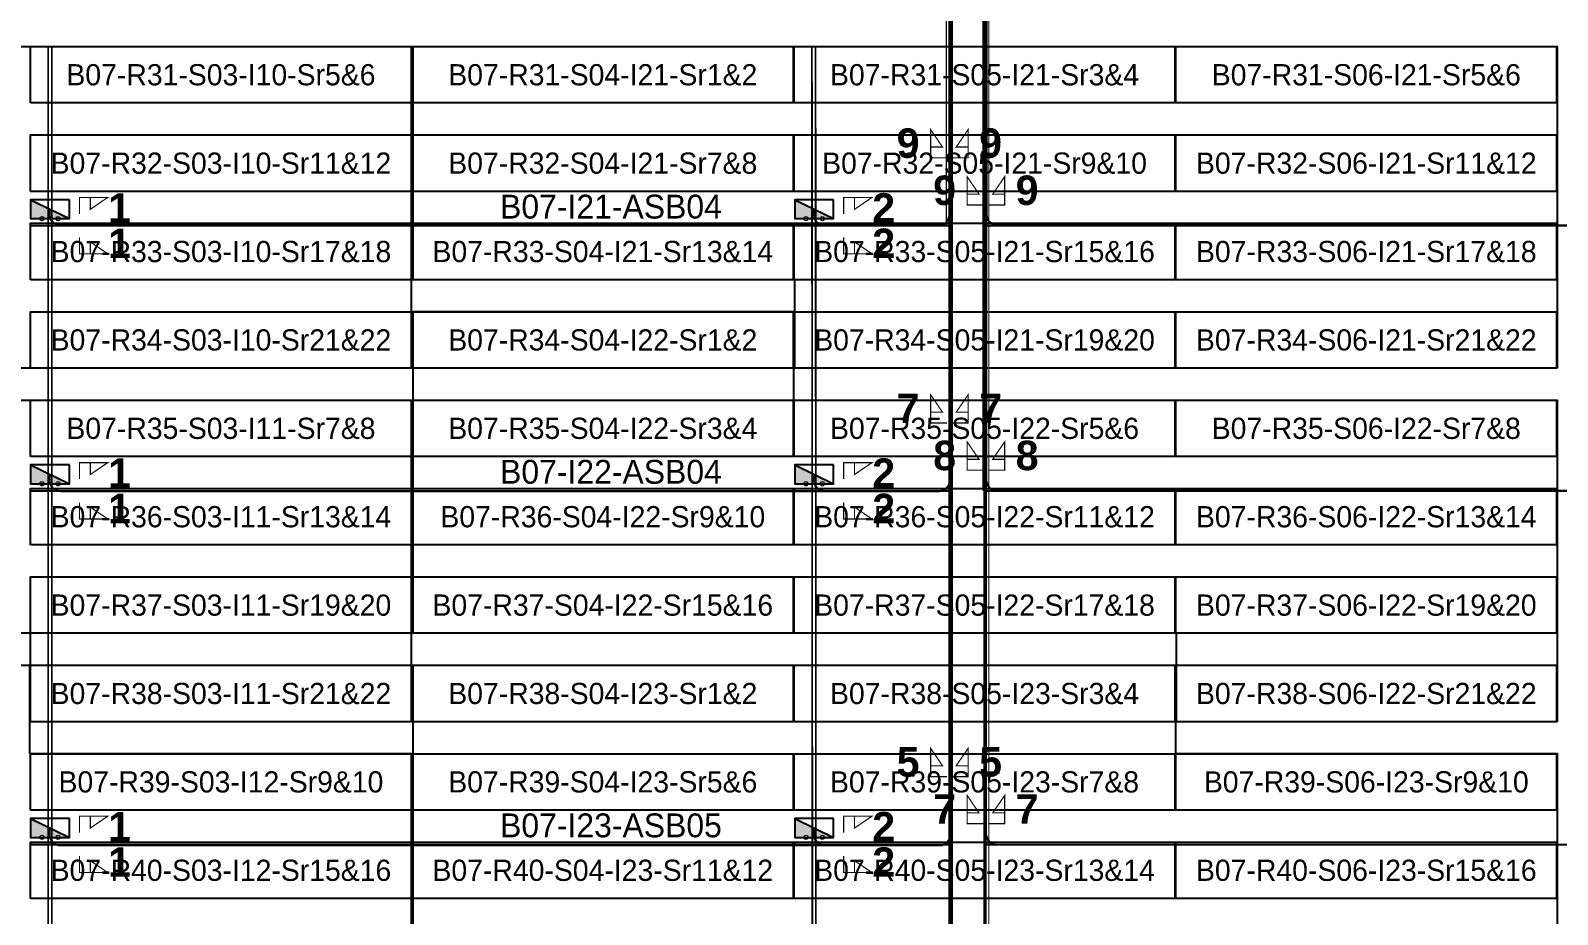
# Model space of a CAD drawing. Header units: metres. Extents: x 532315 to 532639, y 2674519 to 2674914.
# Drawn here: x 532379.4 to 532509, y 2674607.9 to 2674682.9 of the extents above; entities that cross this region are included whole.
import ezdxf
from ezdxf.enums import TextEntityAlignment as Align

# ---------------------------------------------------------------- set-up
doc = ezdxf.new("R2010")
doc.units = ezdxf.units.M
doc.header["$MEASUREMENT"] = 0
for name, color, linetype in [('DC Trench BL-07', 40, 'Continuous'), ('E-Inverter Grouping', 2, 'Continuous'), ('Inverter Block-07', 7, 'Continuous'), ('LT Cable(AG) INV to LT Panel BL-07', 2, 'Continuous'), ('Messenger Wire-BL07 (Master Path)', 30, 'Continuous'), ('Messenger Wire-Bl07 (MW Path)', 191, 'Continuous'), ('MMS Table Block-07', 8, 'Continuous'), ('Section Marking BL-07', 2, 'Continuous')]:
    doc.layers.add(name, color=color, linetype=linetype)
doc.layers.add('PILE', color=1, linetype='Continuous', lineweight=15)
doc.styles.add('BoldTextStyle', font='arialbd.ttf')
doc.styles.get("Standard").update_dxf_attribs({"font": 'Adani Regular.ttf'})

# ---------------------------------------------------------------- blocks, each defined once
blk = doc.blocks.new('MMS Table (32.292 x 4.788)')
at = {"color": 0}
blk.add_lwpolyline([(0, -0.002), (0, 4.786), (32.292, 4.786), (32.292, -0.002)], close=True, dxfattribs=at)
at = {"color": 7}
blk.add_attdef('ID1', text='', height=1.8, dxfattribs=at).set_placement((16.146, 2.392), align=Align.MIDDLE_CENTER)
blk = doc.blocks.new('Inverter Block')
h = blk.add_hatch(color=0)
h.dxf.hatch_style = 1
h.paths.add_polyline_path([(-1.46, 2.27), (-1.46, 0.85), (1.46, 0.85)])
at = {"color": 0}
blk.add_lwpolyline([(1.46, 2.27), (-1.46, 2.27), (-1.46, 0.85), (1.46, 0.85)], close=True, dxfattribs=at)
blk.add_lwpolyline([(-1.46, 2.27), (1.46, 0.85)], dxfattribs=at)
at = {"layer": 'PILE'}
for centre in [(-0.61, 0.85), (0.61, 0.85)]:
    blk.add_circle(centre, 0.156, dxfattribs=at)
at = {"color": 7}
blk.add_attdef('ID', (-1.46, 3.01), '', height=1.8, dxfattribs=at)

msp = doc.modelspace()

# ---------------------------------------------------------------- linework, layer by layer
at = {"layer": 'DC Trench BL-07', "color": 40, "const_width": 0.15}
for points in [[(532381.23, 2674681.58), (532380.93, 2674681.58), (532380.93, 2674601.79), (532381.23, 2674601.79)], [(532446.04, 2674681.58), (532445.73, 2674681.58), (532445.77, 2674601.79), (532446.07, 2674601.79)]]:
    msp.add_lwpolyline(points, close=True, dxfattribs=at)
at = {"layer": 'E-Inverter Grouping'}
for points in [[(532411.74, 2674654.29), (532347.05, 2674654.29), (532347.05, 2674661.79), (532314.66, 2674661.79), (532314.66, 2674681.58), (532411.74, 2674681.58)], [(532508.96, 2674654.29), (532444.28, 2674654.29), (532444.28, 2674661.79), (532411.89, 2674661.79), (532411.89, 2674681.58), (532508.96, 2674681.58)], [(532411.74, 2674624.29), (532379.44, 2674624.29), (532379.44, 2674631.79), (532314.66, 2674631.79), (532314.66, 2674659.08), (532346.95, 2674659.08), (532346.95, 2674651.58), (532411.74, 2674651.58)], [(532508.96, 2674624.29), (532476.67, 2674624.29), (532476.67, 2674631.79), (532411.89, 2674631.79), (532411.89, 2674659.08), (532444.18, 2674659.08), (532444.18, 2674651.58), (532508.96, 2674651.58)], [(532379.34, 2674621.58), (532411.74, 2674621.58), (532411.74, 2674601.79), (532314.66, 2674601.79), (532314.66, 2674629.08), (532379.34, 2674629.08)], [(532476.57, 2674621.58), (532508.96, 2674621.58), (532508.96, 2674601.79), (532411.89, 2674601.79), (532411.89, 2674629.08), (532476.57, 2674629.08)]]:
    msp.add_lwpolyline(points, close=True, dxfattribs=at)
at = {"layer": 'LT Cable(AG) INV to LT Panel BL-07'}
for points in [[(532472.31, 2674746.74), (532468, 2674746.74, -0.058937), (532467.79, 2674746.76), (532464.5, 2674747.55, 0.058937), (532464.29, 2674747.58), (532458.37, 2674747.58, 0.414214), (532457.47, 2674746.68), (532457.47, 2674727.59, -0.034326), (532457.46, 2674727.47), (532457.4, 2674727, 0.034326), (532457.39, 2674726.88), (532457.39, 2674667.28, -0.414214), (532456.49, 2674666.38), (532381.98, 2674666.38, -0.414214), (532381.08, 2674667.28), (532381.08, 2674667.69)], [(532470.37, 2674746.69), (532468, 2674746.69, -0.058937), (532467.79, 2674746.71), (532464.5, 2674747.5, 0.058937), (532464.29, 2674747.53), (532458.42, 2674747.53, 0.414214), (532457.52, 2674746.63), (532457.52, 2674727.59, -0.034326), (532457.51, 2674727.46), (532457.45, 2674727, 0.034326), (532457.44, 2674726.88), (532457.44, 2674644.73, -0.414214), (532456.54, 2674643.83), (532381.98, 2674643.83, -0.414214), (532381.08, 2674644.73), (532381.08, 2674645.19)], [(532470.37, 2674746.64), (532468, 2674746.64, -0.058937), (532467.79, 2674746.66), (532464.5, 2674747.45, 0.058937), (532464.29, 2674747.48), (532458.47, 2674747.48, 0.414214), (532457.57, 2674746.58), (532457.57, 2674727.58, -0.034326), (532457.56, 2674727.46), (532457.5, 2674727, 0.034326), (532457.49, 2674726.87), (532457.49, 2674614.68, -0.414214), (532456.59, 2674613.78), (532381.98, 2674613.78, -0.414214), (532381.08, 2674614.68), (532381.08, 2674615.19)], [(532468.29, 2674746.59), (532468, 2674746.59, -0.058937), (532467.79, 2674746.61), (532464.5, 2674747.4, 0.058937), (532464.29, 2674747.43), (532458.52, 2674747.43, 0.414214), (532457.62, 2674746.53), (532457.62, 2674727.58, -0.034326), (532457.61, 2674727.46), (532457.55, 2674726.99, 0.034326), (532457.54, 2674726.87), (532457.54, 2674584.63, -0.414214), (532456.64, 2674583.73), (532381.98, 2674583.73, -0.414214), (532381.08, 2674584.63), (532381.08, 2674585.19)], [(532468.29, 2674746.56), (532468, 2674746.56, -0.058937), (532467.79, 2674746.59), (532464.5, 2674747.38, 0.058937), (532464.29, 2674747.4), (532458.55, 2674747.4, 0.414214), (532457.65, 2674746.5), (532457.65, 2674727.58, -0.034326), (532457.64, 2674727.46), (532457.58, 2674726.99, 0.034326), (532457.57, 2674726.87), (532457.57, 2674584.6, -0.414214), (532456.67, 2674583.7), (532402.56, 2674583.7, 0.414214), (532401.66, 2674582.8), (532401.66, 2674562.1, -0.414214), (532400.76, 2674561.2), (532381.98, 2674561.2, -0.414214), (532381.08, 2674562.1), (532381.08, 2674562.69)], [(532472.31, 2674746.76), (532468, 2674746.76, -0.058937), (532467.79, 2674746.79), (532464.5, 2674747.58, 0.058937), (532464.29, 2674747.6), (532458.35, 2674747.6, 0.414214), (532457.45, 2674746.7), (532457.45, 2674727.59, -0.034326), (532457.44, 2674727.47), (532457.38, 2674727, 0.034326), (532457.37, 2674726.88), (532457.37, 2674667.3, -0.414214), (532456.47, 2674666.4), (532446.82, 2674666.4, -0.414214), (532445.92, 2674667.3), (532445.92, 2674667.69)], [(532472.31, 2674746.71), (532468, 2674746.71, -0.058937), (532467.79, 2674746.74), (532464.5, 2674747.53, 0.058937), (532464.29, 2674747.55), (532458.4, 2674747.55, 0.414214), (532457.5, 2674746.65), (532457.5, 2674727.59, -0.034326), (532457.49, 2674727.47), (532457.43, 2674727, 0.034326), (532457.42, 2674726.88), (532457.42, 2674644.75, -0.414214), (532456.52, 2674643.85), (532446.82, 2674643.85, -0.414214), (532445.92, 2674644.75), (532445.92, 2674645.19)], [(532470.37, 2674746.66), (532468, 2674746.66, -0.058937), (532467.79, 2674746.69), (532464.5, 2674747.48, 0.058937), (532464.29, 2674747.5), (532458.45, 2674747.5, 0.414214), (532457.55, 2674746.6), (532457.55, 2674727.59, -0.034326), (532457.54, 2674727.46), (532457.48, 2674727, 0.034326), (532457.47, 2674726.87), (532457.47, 2674614.7, -0.414214), (532456.57, 2674613.8), (532446.82, 2674613.8, -0.414214), (532445.92, 2674614.7), (532445.92, 2674615.19)], [(532470.37, 2674746.61), (532468, 2674746.61, -0.058937), (532467.79, 2674746.64), (532464.5, 2674747.43, 0.058937), (532464.29, 2674747.45), (532458.5, 2674747.45, 0.414214), (532457.6, 2674746.55), (532457.6, 2674727.58, -0.034326), (532457.59, 2674727.46), (532457.53, 2674726.99, 0.034326), (532457.52, 2674726.87), (532457.52, 2674584.65, -0.414214), (532456.62, 2674583.75), (532446.82, 2674583.75, -0.414214), (532445.92, 2674584.65), (532445.92, 2674585.19)], [(532468.29, 2674746.54), (532467.98, 2674746.54, 0.049253), (532467.8, 2674746.52), (532464.41, 2674745.84, -0.049253), (532464.23, 2674745.83), (532461.07, 2674745.83, 0.414214), (532460.17, 2674744.93), (532460.17, 2674727.63, 0.06966), (532460.21, 2674727.39), (532460.31, 2674727.04, -0.06966), (532460.34, 2674726.79), (532460.34, 2674562.43, -0.414214), (532459.44, 2674561.53), (532446.82, 2674561.53, -0.414214), (532445.92, 2674562.43), (532445.92, 2674562.69)], [(532468.29, 2674746.51), (532467.98, 2674746.51, 0.049253), (532467.81, 2674746.5), (532464.41, 2674745.82, -0.049253), (532464.24, 2674745.8), (532461.1, 2674745.8, 0.414214), (532460.2, 2674744.9), (532460.2, 2674727.64, 0.06966), (532460.23, 2674727.39), (532460.33, 2674727.04, -0.06966), (532460.37, 2674726.8), (532460.37, 2674532.4, -0.414214), (532459.47, 2674531.5), (532446.82, 2674531.5, -0.414214), (532445.92, 2674532.4), (532445.92, 2674532.69)]]:
    msp.add_lwpolyline(points, format="xyb", dxfattribs=at)
at = {"layer": 'LT Cable(AG) INV to LT Panel BL-07', "color": 5}
for points in [[(532467.28, 2674746.2), (532466.95, 2674746.2, 0.041787), (532466.8, 2674746.18), (532464.47, 2674745.79, -0.041787), (532464.32, 2674745.78), (532461.12, 2674745.78, 0.414214), (532460.22, 2674744.88), (532460.22, 2674727.64, 0.06966), (532460.26, 2674727.39), (532460.36, 2674727.05, -0.06966), (532460.39, 2674726.8), (532460.39, 2674532.38, -0.414214), (532459.49, 2674531.48), (532381.98, 2674531.48, -0.414214), (532381.08, 2674532.38), (532381.08, 2674532.69)], [(532467.28, 2674746.17), (532466.95, 2674746.17, 0.041787), (532466.8, 2674746.16), (532464.47, 2674745.76, -0.041787), (532464.32, 2674745.75), (532461.15, 2674745.75, 0.414214), (532460.25, 2674744.85), (532460.25, 2674727.64, 0.06966), (532460.28, 2674727.4), (532460.38, 2674727.05, -0.06966), (532460.42, 2674726.8), (532460.42, 2674532.2, 0.414214), (532461.32, 2674531.3), (532538.76, 2674531.3, 0.414214), (532539.66, 2674532.2), (532539.66, 2674532.69)], [(532467.28, 2674746.15), (532466.95, 2674746.15, 0.041787), (532466.8, 2674746.13), (532464.47, 2674745.74, -0.041787), (532464.32, 2674745.73), (532461.17, 2674745.73, 0.414214), (532460.27, 2674744.83), (532460.27, 2674727.65, 0.06966), (532460.31, 2674727.4), (532460.41, 2674727.05, -0.06966), (532460.44, 2674726.81), (532460.44, 2674562.23, 0.414214), (532461.34, 2674561.33), (532538.76, 2674561.33, 0.414214), (532539.66, 2674562.23), (532539.66, 2674562.69)], [(532467.28, 2674746.12), (532466.95, 2674746.12, 0.041787), (532466.8, 2674746.11), (532464.47, 2674745.71, -0.041787), (532464.32, 2674745.7), (532461.2, 2674745.7, 0.414214), (532460.3, 2674744.8), (532460.3, 2674727.65, 0.06966), (532460.33, 2674727.4), (532460.43, 2674727.06, -0.06966), (532460.47, 2674726.81), (532460.47, 2674584.75, 0.414214), (532461.37, 2674583.85), (532538.76, 2674583.85, 0.414214), (532539.66, 2674584.75), (532539.66, 2674585.19)], [(532469.27, 2674746.1), (532466.95, 2674746.1, 0.041787), (532466.8, 2674746.08), (532464.47, 2674745.69, -0.041787), (532464.32, 2674745.68), (532461.22, 2674745.68, 0.414214), (532460.32, 2674744.78), (532460.32, 2674727.66, 0.06966), (532460.36, 2674727.41), (532460.46, 2674727.06, -0.06966), (532460.49, 2674726.81), (532460.49, 2674614.78, 0.414214), (532461.39, 2674613.88), (532538.76, 2674613.88, 0.414214), (532539.66, 2674614.78), (532539.66, 2674615.19)], [(532469.27, 2674746.07), (532466.95, 2674746.07, 0.041787), (532466.8, 2674746.06), (532464.47, 2674745.66, -0.041787), (532464.32, 2674745.65), (532461.25, 2674745.65, 0.414214), (532460.35, 2674744.75), (532460.35, 2674727.66, 0.06966), (532460.38, 2674727.41), (532460.48, 2674727.06, -0.06966), (532460.52, 2674726.82), (532460.52, 2674644.8, 0.414214), (532461.42, 2674643.9), (532538.76, 2674643.9, 0.414214), (532539.66, 2674644.8), (532539.66, 2674645.19)], [(532469.27, 2674746.05), (532466.95, 2674746.05, 0.041787), (532466.8, 2674746.03), (532464.47, 2674745.64, -0.041787), (532464.32, 2674745.63), (532461.27, 2674745.63, 0.414214), (532460.37, 2674744.73), (532460.37, 2674727.66, 0.06966), (532460.41, 2674727.42), (532460.51, 2674727.07, -0.06966), (532460.54, 2674726.82), (532460.54, 2674667.33, 0.414214), (532461.44, 2674666.43), (532538.76, 2674666.43, 0.414214), (532539.66, 2674667.33), (532539.66, 2674667.69)]]:
    msp.add_lwpolyline(points, format="xyb", dxfattribs=at)
at = {"layer": 'Messenger Wire-BL07 (Master Path)'}
for points in [[(532457.39, 2674583.88), (532457.39, 2674726.94)], [(532460.49, 2674531.38), (532460.49, 2674726.94)], [(532379.44, 2674666.38), (532457.39, 2674666.38)], [(532460.49, 2674666.38), (532541.3, 2674666.38)], [(532379.44, 2674643.88), (532457.39, 2674643.88)], [(532460.49, 2674643.88), (532541.3, 2674643.88)], [(532379.44, 2674613.88), (532457.39, 2674613.88)], [(532460.49, 2674613.88), (532541.3, 2674613.88)]]:
    msp.add_lwpolyline(points, dxfattribs=at)
at = {"layer": 'Messenger Wire-Bl07 (MW Path)', "const_width": 0.1}
for points in [[(532457.14, 2674666.38), (532457.14, 2674726.94)], [(532457.64, 2674583.88), (532457.64, 2674726.94)], [(532460.24, 2674643.88), (532460.24, 2674726.94)], [(532460.74, 2674531.38), (532460.74, 2674726.94)], [(532379.44, 2674666.38), (532457.39, 2674666.38)], [(532460.49, 2674666.38), (532541.3, 2674666.38)], [(532379.44, 2674643.88), (532457.39, 2674643.88)], [(532460.49, 2674643.88), (532541.3, 2674643.88)], [(532379.44, 2674613.88), (532457.39, 2674613.88)], [(532460.49, 2674613.88), (532541.3, 2674613.88)]]:
    msp.add_lwpolyline(points, dxfattribs=at)
at = {"layer": 'Section Marking BL-07', "color": 94, "lineweight": 35, "true_color": 0x00a500, "const_width": 0.1}
for points in [[(532457.19, 2674672.13), (532455.8, 2674672.13), (532455.8, 2674674.53), (532456.81, 2674673.05), (532455.8, 2674673.05)], [(532457.59, 2674672.13), (532458.98, 2674672.13), (532458.98, 2674674.53), (532457.97, 2674673.05), (532458.98, 2674673.05)], [(532460.29, 2674668.13), (532458.9, 2674668.13), (532458.9, 2674670.53), (532459.91, 2674669.05), (532458.9, 2674669.05)], [(532460.69, 2674668.13), (532462.08, 2674668.13), (532462.08, 2674670.53), (532461.07, 2674669.05), (532462.08, 2674669.05)], [(532383.58, 2674667.38), (532383.58, 2674668.77), (532385.98, 2674668.77), (532384.5, 2674667.76), (532384.5, 2674668.77)], [(532448.42, 2674667.38), (532448.42, 2674668.77), (532450.82, 2674668.77), (532449.34, 2674667.76), (532449.34, 2674668.77)], [(532383.58, 2674665.38), (532383.58, 2674663.99), (532385.98, 2674663.99), (532384.5, 2674665), (532384.5, 2674663.99)], [(532448.42, 2674665.38), (532448.42, 2674663.99), (532450.82, 2674663.99), (532449.34, 2674665), (532449.34, 2674663.99)], [(532457.19, 2674649.63), (532455.8, 2674649.63), (532455.8, 2674652.03), (532456.81, 2674650.55), (532455.8, 2674650.55)], [(532457.59, 2674649.63), (532458.98, 2674649.63), (532458.98, 2674652.03), (532457.97, 2674650.55), (532458.98, 2674650.55)], [(532460.29, 2674645.63), (532458.9, 2674645.63), (532458.9, 2674648.03), (532459.91, 2674646.55), (532458.9, 2674646.55)], [(532460.69, 2674645.63), (532462.08, 2674645.63), (532462.08, 2674648.03), (532461.07, 2674646.55), (532462.08, 2674646.55)], [(532383.58, 2674644.88), (532383.58, 2674646.27), (532385.98, 2674646.27), (532384.5, 2674645.26), (532384.5, 2674646.27)], [(532448.42, 2674644.88), (532448.42, 2674646.27), (532450.82, 2674646.27), (532449.34, 2674645.26), (532449.34, 2674646.27)], [(532383.58, 2674642.88), (532383.58, 2674641.49), (532385.98, 2674641.49), (532384.5, 2674642.5), (532384.5, 2674641.49)], [(532448.42, 2674642.88), (532448.42, 2674641.49), (532450.82, 2674641.49), (532449.34, 2674642.5), (532449.34, 2674641.49)], [(532457.19, 2674619.63), (532455.8, 2674619.63), (532455.8, 2674622.03), (532456.81, 2674620.55), (532455.8, 2674620.55)], [(532457.59, 2674619.63), (532458.98, 2674619.63), (532458.98, 2674622.03), (532457.97, 2674620.55), (532458.98, 2674620.55)], [(532460.29, 2674615.63), (532458.9, 2674615.63), (532458.9, 2674618.03), (532459.91, 2674616.55), (532458.9, 2674616.55)], [(532460.69, 2674615.63), (532462.08, 2674615.63), (532462.08, 2674618.03), (532461.07, 2674616.55), (532462.08, 2674616.55)], [(532383.58, 2674614.88), (532383.58, 2674616.27), (532385.98, 2674616.27), (532384.5, 2674615.26), (532384.5, 2674616.27)], [(532448.42, 2674614.88), (532448.42, 2674616.27), (532450.82, 2674616.27), (532449.34, 2674615.26), (532449.34, 2674616.27)], [(532383.58, 2674612.88), (532383.58, 2674611.49), (532385.98, 2674611.49), (532384.5, 2674612.5), (532384.5, 2674611.49)], [(532448.42, 2674612.88), (532448.42, 2674611.49), (532450.82, 2674611.49), (532449.34, 2674612.5), (532449.34, 2674611.49)]]:
    msp.add_lwpolyline(points, dxfattribs=at)

# ---------------------------------------------------------------- block references
at = {"layer": 'Inverter Block-07'}
ref = msp.add_blockref('Inverter Block', (532381.08, 2674666.02), dxfattribs=dict(at, xscale=1.124999999976148, yscale=1.124999999976148, zscale=1.124999999976148))
ref.add_attrib('ID', 'B07-I10-ASB04', (532354.43, 2674666.98), dxfattribs={"layer": '0', "color": 7, "height": 2.025})
ref = msp.add_blockref('Inverter Block', (532445.92, 2674666.02), dxfattribs=dict(at, xscale=1.124999999976148, yscale=1.124999999976148, zscale=1.124999999976148))
ref.add_attrib('ID', 'B07-I21-ASB04', (532419.27, 2674666.98), dxfattribs={"layer": '0', "color": 7, "height": 2.025})
ref = msp.add_blockref('Inverter Block', (532381.08, 2674643.52), dxfattribs=dict(at, xscale=1.124999999976148, yscale=1.124999999976148, zscale=1.124999999976148))
ref.add_attrib('ID', 'B07-I11-ASB05', (532354.43, 2674644.48), dxfattribs={"layer": '0', "color": 7, "height": 2.025})
ref = msp.add_blockref('Inverter Block', (532445.92, 2674643.52), dxfattribs=dict(at, xscale=1.124999999976148, yscale=1.124999999976148, zscale=1.124999999976148))
ref.add_attrib('ID', 'B07-I22-ASB04', (532419.27, 2674644.48), dxfattribs={"layer": '0', "color": 7, "height": 2.025})
ref = msp.add_blockref('Inverter Block', (532381.08, 2674613.52), dxfattribs=dict(at, xscale=1.124999999976148, yscale=1.124999999976148, zscale=1.124999999976148))
ref.add_attrib('ID', 'B07-I12-ASB05', (532354.43, 2674614.48), dxfattribs={"layer": '0', "color": 7, "height": 2.025})
ref = msp.add_blockref('Inverter Block', (532445.92, 2674613.52), dxfattribs=dict(at, xscale=1.124999999976148, yscale=1.124999999976148, zscale=1.124999999976148))
ref.add_attrib('ID', 'B07-I23-ASB05', (532419.27, 2674614.48), dxfattribs={"layer": '0', "color": 7, "height": 2.025})
at = {"layer": 'MMS Table Block-07'}
for p, values in [((532379.44, 2674676.79), {'ID1': 'B07-R31-S03-I10-Sr5&6'}), ((532411.84, 2674676.79), {'ID1': 'B07-R31-S04-I21-Sr1&2'}), ((532444.23, 2674676.79), {'ID1': 'B07-R31-S05-I21-Sr3&4'}), ((532476.62, 2674676.79), {'ID1': 'B07-R31-S06-I21-Sr5&6'}), ((532379.44, 2674669.29), {'ID1': 'B07-R32-S03-I10-Sr11&12'}), ((532411.84, 2674669.29), {'ID1': 'B07-R32-S04-I21-Sr7&8'}), ((532444.23, 2674669.29), {'ID1': 'B07-R32-S05-I21-Sr9&10'}), ((532476.62, 2674669.29), {'ID1': 'B07-R32-S06-I21-Sr11&12'}), ((532379.44, 2674661.79), {'ID1': 'B07-R33-S03-I10-Sr17&18'}), ((532411.84, 2674661.79), {'ID1': 'B07-R33-S04-I21-Sr13&14'}), ((532444.23, 2674661.79), {'ID1': 'B07-R33-S05-I21-Sr15&16'}), ((532476.62, 2674661.79), {'ID1': 'B07-R33-S06-I21-Sr17&18'}), ((532379.44, 2674654.29), {'ID1': 'B07-R34-S03-I10-Sr21&22'}), ((532411.84, 2674654.29), {'ID1': 'B07-R34-S04-I22-Sr1&2'}), ((532444.23, 2674654.29), {'ID1': 'B07-R34-S05-I21-Sr19&20'}), ((532476.62, 2674654.29), {'ID1': 'B07-R34-S06-I21-Sr21&22'}), ((532379.44, 2674646.79), {'ID1': 'B07-R35-S03-I11-Sr7&8'}), ((532411.84, 2674646.79), {'ID1': 'B07-R35-S04-I22-Sr3&4'}), ((532444.23, 2674646.79), {'ID1': 'B07-R35-S05-I22-Sr5&6'}), ((532476.62, 2674646.79), {'ID1': 'B07-R35-S06-I22-Sr7&8'}), ((532379.44, 2674639.29), {'ID1': 'B07-R36-S03-I11-Sr13&14'}), ((532411.84, 2674639.29), {'ID1': 'B07-R36-S04-I22-Sr9&10'}), ((532444.23, 2674639.29), {'ID1': 'B07-R36-S05-I22-Sr11&12'}), ((532476.62, 2674639.29), {'ID1': 'B07-R36-S06-I22-Sr13&14'}), ((532379.44, 2674631.79), {'ID1': 'B07-R37-S03-I11-Sr19&20'}), ((532411.84, 2674631.79), {'ID1': 'B07-R37-S04-I22-Sr15&16'}), ((532444.23, 2674631.79), {'ID1': 'B07-R37-S05-I22-Sr17&18'}), ((532476.62, 2674631.79), {'ID1': 'B07-R37-S06-I22-Sr19&20'}), ((532379.44, 2674624.29), {'ID1': 'B07-R38-S03-I11-Sr21&22'}), ((532411.84, 2674624.29), {'ID1': 'B07-R38-S04-I23-Sr1&2'}), ((532444.23, 2674624.29), {'ID1': 'B07-R38-S05-I23-Sr3&4'}), ((532476.62, 2674624.29), {'ID1': 'B07-R38-S06-I22-Sr21&22'}), ((532379.44, 2674616.79), {'ID1': 'B07-R39-S03-I12-Sr9&10'}), ((532411.84, 2674616.79), {'ID1': 'B07-R39-S04-I23-Sr5&6'}), ((532444.23, 2674616.79), {'ID1': 'B07-R39-S05-I23-Sr7&8'}), ((532476.62, 2674616.79), {'ID1': 'B07-R39-S06-I23-Sr9&10'}), ((532379.44, 2674609.29), {'ID1': 'B07-R40-S03-I12-Sr15&16'}), ((532411.84, 2674609.29), {'ID1': 'B07-R40-S04-I23-Sr11&12'}), ((532444.23, 2674609.29), {'ID1': 'B07-R40-S05-I23-Sr13&14'}), ((532476.62, 2674609.29), {'ID1': 'B07-R40-S06-I23-Sr15&16'})]:
    msp.add_blockref('MMS Table (32.292 x 4.788)', p, dxfattribs=at).add_auto_attribs(values)

# ---------------------------------------------------------------- texts
at = {"layer": 'Section Marking BL-07', "color": 94, "true_color": 0x00a500, "style": 'BoldTextStyle'}
for s, p in [('9', (532453.89, 2674673.38)), ('9', (532460.89, 2674673.38)), ('9', (532456.99, 2674669.38)), ('9', (532463.99, 2674669.38)), ('1', (532386.98, 2674667.88)), ('2', (532451.82, 2674667.88)), ('1', (532386.98, 2674664.88)), ('2', (532451.82, 2674664.88)), ('7', (532453.89, 2674650.88)), ('7', (532460.89, 2674650.88)), ('8', (532456.99, 2674646.88)), ('8', (532463.99, 2674646.88)), ('1', (532386.98, 2674645.38)), ('2', (532451.82, 2674645.38)), ('1', (532386.98, 2674642.38)), ('2', (532451.82, 2674642.38)), ('5', (532453.89, 2674620.88)), ('5', (532460.89, 2674620.88)), ('7', (532456.99, 2674616.88)), ('7', (532463.99, 2674616.88)), ('1', (532386.98, 2674615.38)), ('2', (532451.82, 2674615.38)), ('1', (532386.98, 2674612.38)), ('2', (532451.82, 2674612.38))]:
    msp.add_text(s, height=2.5, dxfattribs=at).set_placement(p, align=Align.MIDDLE_CENTER)

doc.saveas('drawing.dxf')
